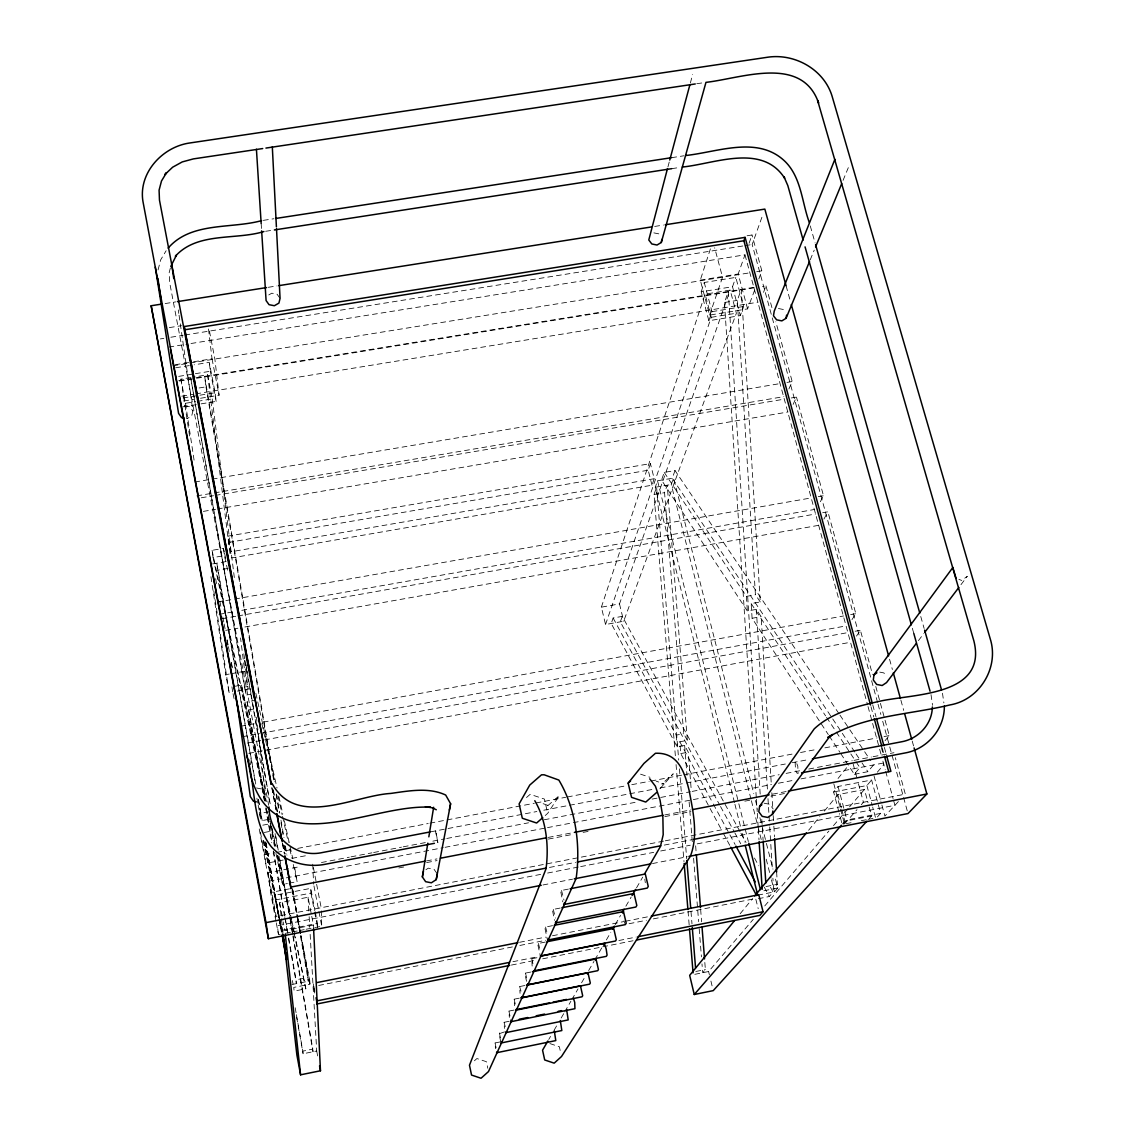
<?xml version="1.0" encoding="UTF-8"?>
<svg xmlns="http://www.w3.org/2000/svg" width="1135" height="1135" viewBox="0 0 1135 1135"><rect width="100%" height="100%" fill="white"/><g stroke="black" fill="none" stroke-linecap="round" stroke-linejoin="round"><path stroke-width="0.75" stroke-dasharray="5 3.75" d="M264.1 799.267L265.335 793.762L256.425 717.235M179.046 315.161L192.907 411.026L191.673 415.963L186.963 418.702M170.378 267.959L169.2 272.514L169.597 282.204L268.654 805.226M158.063 269.931L160.673 259.858L166.121 250.75M667.933 166.888L669.309 161.752M690.364 82.968L692.662 74.413M754.619 290.191L747.61 308.876L709.588 315.09L700.309 280.104L710.751 247.799M701.203 291.794L704.239 282.487L735.806 277.394L743.666 306.464L740.29 315.601L708.864 320.737L701.203 291.794L732.515 286.729L735.806 277.394M601.38 607.168L705.105 294.164L730.16 290.106L736.374 313.203L623.697 621.228L605.537 624.52L601.38 607.168L619.497 603.905L730.16 290.106M651.987 485.212L648.213 470.216L650.412 463.619L227.979 536.146L228.759 542.388L231.71 557.923L651.987 485.212L654.2 478.715L650.412 463.619M709.588 315.09L722.541 277.21L714.639 247.756M708.864 320.737L711.985 311.643L704.239 282.487M605.537 624.52L711.248 317.318L705.105 294.164M734.501 802.615L655.278 487.27L657.52 480.786L673.594 478.005L753.782 793.663M675.353 755.74L654.015 494.491L656.597 487.028L678.716 760.081M740.063 831.7L622.292 616.362L613.141 618.008L611.226 623.498L677.155 746.873L684.646 745.468L688.264 752.164L691.328 791.038M838.964 713.674L675.027 470.543L664.23 472.401L661.535 480.091L747.341 611.027L756.321 609.381L761.145 616.631L771.389 785.69M756.279 797.394L724.485 302.477L728.358 291.468L760.223 794.741M747.61 308.876L738.176 274.003L744.971 254.822L185.927 344.316M749.086 243.245L752.008 234.988L746.901 235.796M877.568 702.48L752.164 244.507L763.103 213.919M687.328 740.361L683.71 733.707L664.557 492.647L667.238 485.198L687.328 740.361L679.794 741.779L680.745 753.583L722.442 831.614M622.292 616.362L620.306 621.852L719.675 804.956M675.027 470.543L672.246 478.232L841.333 731.862M760.251 601.947L755.428 594.768L737.296 300.392L741.283 289.368L760.251 601.947L751.171 603.593L752.094 618.277L828.295 734.558M750.973 799.026L671.225 484.503L673.594 478.005M758.833 278.94L761.855 270.868L752.008 234.988M763.529 292.319L765.983 285.935L762.493 286.502M810.206 259.872L814.235 250.14M843.064 180.366L848.427 167.384M500.109 1041.93L495.03 1042.966L495.442 1048.655M504.479 1031.899L499.031 1033.786L500.989 1042.994M509.104 1021.301L504.025 1022.323L504.451 1028.409M514.013 1010.079L508.92 1011.101L509.345 1017.386M519.22 998.176L514.112 999.197L514.524 1005.709M524.753 985.535L519.631 986.57L520.043 993.324M530.655 972.071L525.491 973.106L524.994 974.27L527.307 984.854M536.954 957.727L531.747 958.763L532.145 966.069M545.282 942.078L538.444 943.44L537.862 944.76L540.359 956.039M552.518 925.663L545.595 927.025L544.984 928.444L547.169 938.815M560.151 908.057L553.284 909.405L552.617 910.923L554.476 920.343M568.394 889.102L561.555 890.45L560.846 892.082L562.776 901.843M788.91 388.95L792.202 381.544L775.815 321.787M793.124 404.386L796.458 397.094L791.223 397.974M820.335 501.713L823.513 495.768L796.458 397.094M823.897 519.121L827.912 511.814L822.676 512.736M548.773 1039.461L550.546 1036.397M554.079 1030.282L557.625 1024.153M561.172 1018.024L563.84 1013.427M564.719 1011.895L570.919 1001.183M571.813 999.651L578.013 988.925M581.56 982.797L585.107 976.682M588.654 970.553L593.974 961.359M594.853 959.827L602.827 946.051M606.374 939.922L610.8 932.261M615.241 924.599L620.561 915.42M625.867 906.227L631.188 897.033M636.508 887.854L642.708 877.128M545.211 815.526L547.666 813.398L559.371 795.522L547.666 805.793L549.482 805.949L539.692 802.459M851.974 619.625L855.847 613.723L827.912 511.814M856.485 636.097L860.401 630.294L872.503 674.445M918.428 640.622L923.748 633.628M960.962 584.681L967.332 576.282L961.714 580.439L958.891 579.389M838.056 778.482L848.342 765.614M838.893 811.908L833.615 791.975L838.056 786.484L871.609 780L880.632 813.384L875.794 818.661L872.673 807.07M740.176 913.746L752.519 898.693M808.645 830.238L819.867 816.547M824.35 811.071L837.829 794.642L864.444 789.478L868.005 802.729M840.822 753.683L854.329 774.297L859.848 767.558L855.932 761.656M885.073 740.658L889.258 735.579L875.752 686.334M854.329 774.297L867.878 771.686L873.524 764.933L871.552 761.996M704.821 962.466L705.374 969.545L702.693 972.723L701.983 963.913M776.624 871.992L777.376 884.307L773.545 888.847L772.892 878.235M758.293 898.721L769.374 896.508L773.105 892.124L768.863 884.378M757.754 895.175L774.496 891.84L777.759 888.01L774.708 876.007M877.312 772.211L883.825 764.579M833.615 791.975L866.885 785.533L871.609 780M694.804 974.327L708.595 971.517L753.285 919.322M764.749 905.929L828.919 830.976M833.501 825.613L848.398 808.219M849.547 806.886L864.444 789.478M842.553 823.868L844.866 821.201L871.567 815.98L868.459 804.389M880.632 813.384L846.951 819.967L842.411 825.188L839.332 813.568M844.468 823.996L856.996 809.652M861.281 804.729L863.423 802.275L857.62 780.653M659.903 788.797L673.254 773.815L661.762 784.001L664.188 784.03L656.158 781.135M869.197 818.605L871.567 815.98M898.381 801.58L884.903 816.093L880.845 801.069M474.444 1060.771L476.913 1058.544L486.418 1061.722L487.795 1068.29M526.484 797.522L530.173 794.33L544.417 799.068L547.666 813.398M425.895 869.736L428.306 868.161L434.038 869.282L437.315 874.021M268.768 294.944L271.804 293.199L277.11 294.249L280.061 298.349M310.153 934.36L316.708 1051.01L303.088 1053.762L302.832 1051.123L312.82 1049.095L289.808 916.683M695.84 971.475L705.374 969.545M291.936 984.513L309.77 980.966L301.158 935.751M763.898 890.762L777.759 888.01M519.575 942.291L545.58 937.127M552.504 935.751L623.583 921.62M625.314 921.279L647.844 916.796M309.77 980.966L309.983 984.201L293.752 987.422L294.121 991.11L305.826 988.784L295.214 936.659M318.68 985.478L512.892 946.831M519.83 945.455L545.836 940.277M629.074 923.72L646.411 920.272M653.349 918.882L755.655 898.523L758.194 908.638M512.935 961.7L537.252 956.833M618.887 940.518L636.253 937.042M511.417 965.076L535.748 960.21M542.686 958.82L633.046 940.745M288.474 938.404L296.391 983.619L296.036 979.817L308.025 977.434L300.818 935.495L309.983 984.201M766.026 886.563L777.376 884.307M315.218 911.717L317.474 923.393L281.437 930.43L274.84 895.288L310.72 888.364L314.892 910.043M311.742 916.356L313.416 925.039L284.871 930.615L283.225 921.904M276.273 922.854L278.501 934.672L283.679 933.651M285.41 933.311L290.603 932.303M292.333 931.963L297.526 930.955M299.257 930.615L304.45 929.593M306.18 929.253L321.744 926.217L321.276 910.866M846.157 823.669L851.207 822.676M861.323 820.704L866.374 819.711M868.062 819.385L873.113 818.392M542.97 884.974L572.522 879.185M652.483 863.551L687.242 856.741M278.671 917.392L275.408 899.97L310.947 893.103L310.72 888.364M282.998 932.502L279.621 902.751L308.067 897.246L311.416 914.611M663.549 841.134L276.245 916.456L268.044 872.758L300.704 866.487M665.294 840.808L905.319 794.131L895.316 757.683M549.482 867.452L575.558 862.373M664.259 845.093L692.08 839.687M540.643 874.39L277.394 925.734L278.501 934.672M547.609 873.042L578.921 866.927M580.666 866.601L653.717 852.342M660.683 850.995L690.25 845.22M697.216 843.858L894.919 805.311L893.529 800.218M321.446 862.515L349.282 857.18M351.027 856.84L371.911 852.839M373.656 852.498L401.492 847.164M403.237 846.823L425.866 842.482M432.832 841.149L445.005 838.822M446.75 838.481L528.555 822.79M544.218 819.782L638.196 801.764M652.114 799.097L690.406 791.748M692.151 791.407L779.163 774.723M786.129 773.389L800.047 770.722M808.758 769.048L815.725 767.714M817.455 767.373L852.272 760.705M854.002 760.365L871.368 757.031M873.113 756.704L893.954 752.704M269.123 881.157L443.331 847.661M445.076 847.32L545.779 827.954M547.51 827.628L691.626 799.905M693.357 799.579L771.488 784.555M778.44 783.221L792.329 780.539M801.012 778.88L883.782 762.961M275.961 853.307L282.572 884.435L287.41 883.512M289.028 883.2L297.086 881.64L294.334 865.537M426.519 860.912L436.961 858.897M548.276 837.417L572.622 832.721M664.798 814.944L690.889 809.908M772.637 794.145L786.541 791.464M275.961 921.166L270.584 892.493L289.524 888.833M398.825 867.949L404.032 866.941M426.632 862.586L437.074 860.571M548.361 839.091L572.693 834.395M583.135 832.381L588.341 831.373M664.855 816.604L690.931 811.568M744.844 801.168L750.065 800.161M770.92 796.132L784.838 793.45M283.168 860.046L265.789 863.366L264.654 854.698L275.096 852.711M276.841 852.371L290.759 849.718M297.71 848.398L428.207 823.513M429.938 823.173L534.33 803.268M536.075 802.942L565.656 797.295M567.386 796.969L624.803 786.016M631.769 784.682L649.163 781.377M650.908 781.036L682.22 775.063M683.965 774.737L793.564 753.824M800.53 752.505L816.193 749.511M824.89 747.851L877.085 737.906M884.037 736.572L889.258 735.579M291.851 858.386L307.486 855.393M430.86 831.799L536.855 811.525M543.793 810.206L653.263 789.265M660.215 787.945L684.547 783.292M686.278 782.951L785.321 764.011M792.273 762.692L808.943 759.499M258.227 799.437L260.681 813.341L268.569 811.851M613.141 618.008L676.205 735.111L683.71 733.707M260.681 813.341L262.185 820.577L270.102 819.073L270.995 824.166M262.767 825.173L270.627 823.698M264.285 832.466L272.187 830.962L275.507 846.568M680.745 753.583L688.264 752.164M242.039 736.785L259.461 733.593M261.206 733.267L846.369 625.853M247.316 743.099L848.2 632.535M855.166 631.259L860.401 630.294M248.749 753.356L850.824 642.211M264.427 800.998L247.075 701.856L255.034 700.409M247.075 701.856L248.806 709.914L253.616 709.034M752.094 618.277L761.145 616.631M240.563 726.272L256.24 723.406M263.221 722.13L843.645 615.95M850.626 614.673L855.847 613.723M231.937 686.831L232.689 691.953L229.114 692.591L225.766 674.687L229.213 674.062M230.944 673.75L244.72 671.282L240.549 637.941M235.129 686.249L241.5 685.1L266.37 801.58M178.777 380.565L190.85 378.622L244.493 687.086L252.467 685.639M664.23 472.401L746.404 596.4L755.428 594.768M237.428 691.087L248.111 689.158L244.195 657.491M244.493 687.086L246.21 695.074L251.034 694.194M222.176 618.703L236.137 616.234M237.882 615.922L815.696 513.971M225.695 630.379L237.91 628.222M244.89 626.988L818.945 525.278M217.267 602.132L232.945 599.379M234.69 599.067L811.312 497.91M818.292 496.69L823.513 495.768M219.083 614.347L234.789 611.581M241.783 610.36L814.618 509.445M224.219 551.794L223.453 548.375L212.061 550.333L213.11 557.569L224.404 555.611L228.234 572.82M212.6 563.911L228.007 561.243M655.278 487.27L671.225 484.503M254.864 780.341L217.806 570.196L228.915 568.266M654.015 494.491L664.557 492.647M228.759 542.388L648.213 470.216M654.2 478.715L230.958 551.78L227.979 536.146M203.364 511.388L215.579 509.317M217.324 509.019L788.059 411.991M194.723 482.034L210.443 479.396M212.202 479.098L779.972 383.602M786.952 382.424L792.202 381.544M196.852 495.867L212.571 493.2M214.316 492.916L783.859 396.64M201.278 497.783L213.493 495.711M215.239 495.413L784.242 399.151M199.15 387.971L205.974 386.865L204.626 376.38L274.372 781.745M724.485 302.477L737.296 300.392M181.756 396.172L193.971 394.171M195.717 393.888L758.109 302.18M183.075 397.945L198.256 395.477M199.944 395.193L215.125 392.724L209.266 362.363L194.156 364.803M711.985 311.643L743.666 306.464M183.643 401.01L193.773 399.35M200.526 398.257L219.083 395.221L214.87 359.057L208.925 328.341M190.95 377.501L180.947 379.118L185.502 403.28L195.532 401.648M197.206 401.379L212.245 398.91L207.606 374.791L192.609 377.231M711.248 317.318L736.374 313.203M182.721 406.869L199.448 404.131M201.122 403.861L216.161 401.393L215.125 392.724M175.088 364.746L191.886 362.037M193.56 361.767L212.032 358.802L208.429 328.412M700.309 280.104L738.176 274.003M172.917 365.81L749.88 272.797M756.719 271.691L761.855 270.868M175.67 367.783L192.468 365.073M178.706 376.38L193.702 373.954M195.362 373.685L210.358 371.259L209.266 362.363M196.014 377.771L755.797 287.027M179.373 381.062L755.499 287.623M160.347 338.925L163.851 338.358M170.846 337.237L183.104 335.293M184.863 335.009L743.411 245.898M745.17 245.628L752.164 244.507M168.845 347.055L184.225 344.586M165.143 303.556L175.641 301.896M268.3 287.297L277.039 285.921M654.682 226.432L663.436 225.056M169.328 327.604L181.501 325.674M265.647 231.285L274.4 229.937M671.778 168.661L678.787 167.583M263.348 220.36L273.861 218.743M671.665 157.666L683.937 155.779M696.776 83.72L704.438 82.585M764.167 803.225L769.771 804.318L773.162 808.943M256.467 787.974L262.171 789.08L265.335 793.762M184.523 405.72L189.942 406.784L192.907 411.026M879.767 672.119L883.867 672.927L886.392 676.261M653.873 232.874L659.052 233.895M778.454 308.521L783.661 309.557L785.775 312.253M640.537 774.169L649.986 777.305M549.893 1043.576L559.356 1046.74L560.789 1053.252M839.957 715.135L848.838 728.315M849.831 729.777L863.65 750.278M864.643 751.753L870.573 760.535M842.312 733.338L855.095 752.505M856.088 753.981L860.997 761.358M861.976 762.833L867.878 771.686M751.171 603.593L825.585 715.859M826.564 717.334L835.374 730.628M836.353 732.103L854.953 760.18M829.259 736.019L839.857 752.207M740.914 833.246L745.993 842.539M754.463 858.032L758.705 865.778M720.526 806.517L734.005 831.345M734.842 832.891L740.729 843.759M764.323 887.201L769.374 896.508M679.794 741.779L712.482 802.488M713.319 804.048L735.111 844.525M723.279 833.175L729.947 845.66M624.023 920.811L625.357 924.614M561.555 890.45L563.967 900.126M553.284 909.405L555.483 918.101M545.595 927.025L547.708 935.439M538.444 943.44L540.459 951.598M531.747 958.763L533.691 966.679M525.491 973.106L527.364 980.796M519.631 986.57L520.993 991.181M514.112 999.197L515.858 1006.461M508.92 1011.101L511.02 1020.833M810.276 225.922L815.1 242.989M920.755 616.489L924.131 628.435M504.025 1022.323L505.245 1026.608M912.341 628.237L913.774 633.344M499.4 1032.935L501.372 1042.157M786.101 285.821L790.343 301.172M889.556 659.265L892.38 669.494M900.892 700.181L903.715 710.411M912.228 741.112L913.647 746.22M495.03 1042.966L496.676 1050.315M765.983 285.935L772.07 308.124M878.036 704.182L880.845 714.44M882.718 721.278L889.272 745.198M889.741 746.901L907.986 813.554M872.73 704.792L875.993 716.738M884.378 747.44L886.236 754.264M870.999 706.75L873.794 716.994M882.179 747.71L884.037 754.548M881.342 747.426L883.186 754.179M744.971 254.822L867.566 704.849M868.02 706.566L879.185 747.511M879.639 749.228L881.044 754.335M882.902 761.159L885.215 769.672M885.683 771.36L893.075 798.515M874.063 776.028L880.391 799.395M732.515 286.729L740.29 315.601M866.885 785.533L872.233 805.41M853.165 764.025L857.18 778.993M838.056 786.484L844.284 809.922M844.738 811.596L846.951 819.967M837.829 794.642L841.347 807.921M841.787 809.581L844.866 821.201M833.814 783.788L844.029 822.322M755.527 800.515L757.712 809.099M759.897 817.668L765.997 841.688M766.423 843.404L772.963 869.14M751.398 800.742L761.429 840.283M766.224 859.181L771.02 878.093M771.445 879.809L774.496 891.84M657.52 480.786L738.403 802.034M738.828 803.75L748.348 841.546M734.927 804.332L740.531 826.62M742.247 833.473L744.404 842.042M619.497 603.905L623.697 621.228M708.595 971.517L709.375 974.71M710.921 981.08L712.071 985.861M224.602 553.511L225.751 558.647M255.843 693.329L277.011 788.045M278.94 796.656L282.785 813.88M284.332 820.761L289.723 844.866M290.106 846.596L292.802 858.642M261.859 723.619L274.869 782.015M277.933 795.763L282.147 814.66M282.53 816.377L288.276 842.142M289.808 849.008L291.723 857.592M293.256 864.473L297.086 881.64M271.96 827.727L276.018 846.738M277.862 855.393L291.525 919.364M291.894 921.095L294.845 934.928M265.831 801.154L241.5 685.1M277.351 855.237L290.305 915.945M290.673 917.676L293.625 931.551M293.993 933.282L305.826 988.784M212.061 550.333L265.42 800.927M268.371 814.746L275.351 847.575M277.195 856.23L282.572 884.435M213.11 557.569L264.568 799.693M266.399 808.347L274.486 846.384M263.547 840.581L282.388 932.147M292.333 980.512L293.043 983.974M233.044 693.669L234.108 698.862M263.221 840.666L282.048 932.317M313.388 867.537L316.31 882.604M316.637 884.278L321.177 907.716M212.032 358.802L219.083 395.221M313.941 885.867L321.744 926.217M210.358 371.259L216.161 401.393M310.947 893.103L314.296 910.469M314.636 912.2L317.318 926.089M314.835 991.309L313.303 983.307L313.473 986.514M313.785 988.103L314.991 994.473M273.351 789.662L277.649 812.277M283.949 845.32L285.594 854.017M292.22 888.79L297.526 916.612M297.852 918.357L300.832 934.006M273.18 790.882L277.153 811.78M283.452 844.88L285.112 853.577M292.078 890.152L297.384 918.016M297.71 919.761L300.364 933.694M271.989 787.846L276.614 812.22M282.587 843.56L284.573 854.002M271.79 787.761L276.429 812.135M282.402 843.489L284.388 853.931M244.72 671.282L248.111 689.158M316.708 1051.01L317.644 1055.947M279.621 902.751L282.899 920.173M215.636 578.708L216.615 583.943M219.892 601.351L220.871 606.572M222.829 617.029L223.822 622.25M224.148 623.995L225.127 629.216M227.085 639.672L228.078 644.893M228.405 646.638L229.383 651.859M231.356 662.315L232.334 667.536M249.686 759.84L250.665 765.061M256.893 798.16L257.872 803.381M258.198 805.126L259.177 810.347M259.518 812.092L260.823 819.059M265.079 841.702L282.104 932.261M226.972 640.339L227.951 645.545M231.214 662.911L232.193 668.132M259.617 814.022L260.596 819.243M264.838 841.815L281.82 932.133M279.011 919.137L281.296 931.324M260.426 832.154L264.654 854.698M259.234 828.947L275.777 917.151M255.744 784.058L216.799 563.187L217.806 570.196M258.51 799.707L262.185 820.577M266.115 842.865L279.891 920.967M280.189 922.698L281.721 931.381M295.185 1007.738L296.107 1012.945M296.405 1014.676L302.832 1051.123M265.845 842.624L279.692 921.152M280.005 922.897L281.537 931.622M296.618 1017.13L303.088 1053.762M245.884 664.046L246.792 669.267M247.089 671.012L248.31 677.978M248.608 679.723L251.034 693.655M251.332 695.4L270.414 805.169M275.876 836.538L278.288 850.47M279.806 859.181L289.496 914.938M243.784 653.803L244.706 659.038M245.004 660.783L245.912 666.018M246.224 667.763L270.201 805.651M275.053 833.572L277.479 847.547M278.997 856.272L289.936 919.109M290.234 920.854L292.66 934.814M292.958 936.559L313.005 1051.762L312.82 1049.095M271.293 825.869L272.187 830.962M190.85 378.622L246.21 695.074M248.806 709.914L264.654 800.459M266.172 809.17L271.96 842.241M273.492 850.952L288.418 936.276M288.716 938.021L296.036 979.817M265.647 807.95L271.733 842.737M273.265 851.434L284.516 915.789M284.828 917.534L287.268 931.438M276.472 793.975L279.777 813.185M280.983 820.179L283.977 837.644M285.481 846.384L286.985 855.123M293 890.067L300.52 933.75M205.974 386.865L274.088 782.554M276.188 794.755L279.182 812.178M280.983 822.634L283.083 834.835M284.885 845.305L286.389 854.017M292.39 888.875L297.186 916.768M297.483 918.513L308.294 981.264L308.025 977.434M180.947 379.118L189.971 438.578M210.926 576.736L225.766 674.687M185.502 403.28L194.227 461.151M213.791 590.895L229.114 692.591M942.476 693.244L943.88 702.92M931.012 694.634L932.559 705.317M178.294 309.94L178.791 313.416M644.808 879.199L645.304 882.704M223.453 548.375L224.219 554.164M268.044 872.758L270.584 892.493M207.606 374.791L230.221 555.497M212.245 398.91L234.42 578.339M274.84 895.288L275.408 899.97M679.439 768.892L686.703 858.727M690.988 911.575L691.995 923.904M676.205 735.111L677.155 746.873M676.063 764.579L683.994 861.664M688.037 911.093L689.186 925.209M695.641 845.83L696.195 852.896M700.65 909.447L701.614 921.819M684.646 745.468L687.015 775.418M689.115 801.835L692.336 842.354M693.598 858.216L698.635 921.634M699.188 928.685L701.43 956.862M756.392 799.168L757.187 811.539M757.3 813.313L758.208 827.443M758.322 829.217L759.003 839.829M261.163 223.482L261.532 229.142M761.784 819.456L762.223 826.521M762.337 828.295L763.131 840.652M746.404 596.4L747.341 611.027M771.828 792.741L773.105 813.866M773.205 815.625L773.744 824.436M773.857 826.195L774.496 836.765M756.321 609.381L767.558 791.563M767.984 798.643L769.629 825.173M769.729 826.947L772.353 869.396M308.067 897.246L309.06 914.923M309.16 916.683L309.756 927.295M313.416 925.039L313.586 928.543M312.735 864.189L313.615 884.179M317.474 923.393L317.644 927.834M795.153 762.124L795.451 769.431L796.841 772.978L798.104 773.503L797.806 766.182L796.401 762.635L795.153 762.124M435.939 831.586L435.4 830.919L437.869 842.652L435.939 831.586"/><path stroke-width="1.5" d="M944.348 706.14C944.646 728.486 927.763 748.66 905.886 752.817L801.58 772.836M932.332 707.006C932.19 724.045 918.513 738.615 902.041 741.694L812.39 758.833M952.918 567.401L874.007 674.772L873.297 679.978L876.66 684.433L882.15 685.512L886.534 682.589L916.3 643.431M667.479 168.604L648.78 239.996L651.845 243.982L657.037 245.018L661.294 242.479L705.97 82.358C741.042 78.485 801.849 54.551 818.619 103.03L817.597 100.419L973.915 641.076C987.72 696.592 912.043 693.726 879.143 701.359C856.343 706.538 831.771 712.482 814.221 728.883L759.627 806.276L758.804 811.724L762.181 816.349L767.799 817.455L772.353 814.377L772.751 811.653M834.892 159.311L774.24 311.103L773.474 315.785L776.638 319.843L781.859 320.879L786.073 318.297L786.569 315.161M437.315 874.021L436.209 879.625L431.371 882.803L425.625 881.682L422.362 876.915L427.824 843.163M428.846 836.836L433.641 807.255M661.294 242.479L661.847 239.414M436.209 879.625L450.609 803.75L445.686 795.039C428.675 787.037 408.657 790.939 390.738 793.436C354.191 795.564 296.405 828.493 272.031 783.377M449.361 810.078L450.609 803.75M422.362 876.915L423.469 871.325M170.775 266.441L176.464 255.134L175.357 256.24C197.391 231.767 235.285 240.294 263.902 231.554M669.763 160.035L689.91 84.685M870.545 705.034L743.893 240.748L745.085 237.357L184.196 326.554L271.137 784.285M786.073 318.297L809.539 261.504M815.568 246.891L841.716 183.615M496.931 1051.946L496.577 1052.741L555.795 1040.596L554.306 1030.835M501.372 1042.157L500.989 1042.994L561.825 1030.552L560.307 1020.507M506.054 1031.8L505.657 1032.68L568.195 1019.925L566.635 1009.597M511.02 1020.833L510.594 1021.77L574.934 1008.689L574.707 1002.389L573.345 998.048M516.283 1009.214L515.829 1010.207L582.071 996.771L582.681 995.75L580.439 985.79L520.922 997.835M521.873 996.87L521.391 997.935L589.661 984.13L590.313 983.038L587.987 972.794L526.47 985.18M527.818 983.733L527.307 984.854L597.734 970.68L598.429 969.517L596.017 958.961L532.372 971.73M548.191 938.716L547.567 940.092L625.357 924.614L626.208 923.195L623.498 911.589L554.249 925.323M555.994 921.492L555.327 922.982L635.898 907.021L636.82 905.489L633.997 893.486L561.868 907.716M564.379 902.963L563.655 904.552L647.262 888.081L648.241 886.435L645.304 874.007L570.111 888.762M547.879 1040.994L542.558 1050.187L544.701 1059.976L554.192 1063.155L561.513 1056.515L690.392 856.216C698.436 835.289 693.159 811.865 689.158 790.584C684.646 772.325 678.404 752.278 655.462 753.271L643.956 763.415L628.152 783.107L631.542 797.337L645.772 802.062L656.569 792.542M612.574 929.196L614.347 926.132M622.335 912.356L624.094 909.291M632.082 895.501L635.628 889.386M644.481 874.063L660.442 846.497L663.195 834.707L662.868 817.086L660.017 799.948L655.42 786.214L649.745 778.809M587.348 973.901L587.987 972.794M595.322 960.139L596.017 958.961M603.834 945.483L604.572 944.206L606.189 949.016L607.069 955.103L606.331 956.337L533.62 970.922M622.661 913.037L623.498 911.589M772.353 814.377L828.465 738.176L832.48 734.487L827.841 737.452C864.615 715.376 909.447 714.738 950.08 704.906C979.604 699.869 999.226 667.692 990.316 639.119L832.395 97.255C824.819 70.115 795.578 53.317 768.225 57.147L189.971 142.953C162.461 146.713 138.13 173.002 142.982 201.619L250.963 776.624C275.89 862.983 370.209 803.736 430.449 807.226L425.412 806.73L432.251 807.794L436.294 809.752M924.812 632.238L958.834 587.476M734.572 920.598L689.669 975.362L694.265 994.501L713.234 990.628L866.814 821.229M754.775 895.955L806.403 832.976M651.306 916.101L758.776 894.735L763.046 911.703L759.883 915.378L636.522 940.05M694.265 994.501L841.39 825.202M914.115 747.922L926.869 793.975L907.986 813.554L688.973 856.4M168.122 248.125C191.12 221.509 230.987 229.086 261.603 220.63M628.152 783.107L630.563 781.008M542.743 817.668L536.614 823.017L522.313 818.25L519.121 803.892L529.761 785.065L541.494 774.822L544.162 774.794L558.831 780.057C575.942 808.546 580.737 845.845 576.112 878.575L488.49 1071.568L481.056 1078.25L471.536 1075.058L469.479 1065.212L546.034 868.772C549.014 846.157 546.474 820.591 534.798 800.714M759.627 806.276L761.897 804.758M874.007 674.772L876.929 672.828M283.197 934.261L296.888 1055.025L300.576 1074.817L320.467 1070.773L313.586 928.543M517.404 1009.384L549.61 1002.858M553 1002.162L566.564 999.424M519.262 1019.23L527.718 1017.513M536.174 1015.797L544.644 1014.066M558.179 1011.313L561.555 1010.632M316.764 982.612L517.844 942.646M546.999 941.738L613.709 928.458L616.305 939.695L615.51 941.014L540.359 956.039M509.686 965.431L316.821 1004.007L316.665 1000.928L509.459 962.381M540.728 956.138L604.983 943.298M637.983 936.701L763.046 911.703M161.652 304.095L151.154 305.755L268.357 938.702L541.239 885.314M574.267 878.845L650.738 863.891M268.357 938.702L266.001 922.642L546.006 868.119M577.304 862.033L660.783 845.774M693.826 839.347L926.869 793.975M434.421 843.305L323.844 864.529C304.748 867.835 284.658 861.224 271.492 846.951C251.19 821.513 256.084 785.775 246.848 756.137M285.041 857.422L291.014 888.762L290.858 887.073L424.788 861.238M440.437 858.216L546.531 837.758M574.353 832.395L663.053 815.285M692.62 809.581L769.147 794.812M788.286 791.123L890.904 771.332L886.705 755.981M430.179 831.927L322.326 852.541C294.419 858.698 269.179 834.452 268.995 806.957M184.664 329.803L743.893 240.748M177.386 301.626L266.555 287.581M278.784 285.651L651.192 226.986M665.181 224.787L764.834 209.095L786.101 285.821M274.4 229.937L671.778 168.661M682.291 167.044C714.426 163.908 761.968 142.897 784.64 178.195L783.973 176.762L787.818 185.573L803.14 240.052M275.621 218.473L671.665 157.666M685.682 155.509C717.873 152.147 758.322 134.994 785.477 161.865C801.367 177.94 801.906 202.342 809.312 222.517M262.71 148.557L193.376 158.9L182.238 161.922L172.676 167.185L164.972 174.449L166.533 172.676L161.496 180.99L159.084 190.169L159.468 200.086L254.197 698.096M265.93 148.075L695.258 83.962M256.326 801.821L253.474 801.253L250.31 796.571L236.804 701.246M184.253 418.162L181.543 417.623L178.578 413.381L155.296 267.179M735.948 846.086L755.229 881.881M730.784 847.221L756.634 895.6M956.067 578.339L953.173 568.663M815.583 244.692L919.79 613.084M924.614 630.138L941.511 689.825M805.056 246.862L911.377 624.832M913.774 633.344L930.062 691.229M791.294 304.577L888.606 655.846M893.33 672.899L900.41 698.479M904.666 713.83L911.745 739.396M745.085 237.357L872.262 703.09M876.461 718.441L883.91 745.738M874.262 718.696L881.711 746.007M884.506 756.25L888.691 771.616M748.774 843.262L760.45 889.641M745.255 845.476L757.754 895.175M284.871 944.235L285.58 947.682M282.757 935.765L285.609 949.598M316.055 997.722L316.665 1000.928M184.196 326.554L271.322 784.37M276.954 813.965L282.246 841.815M284.899 855.747L290.858 887.073M276.77 813.88L281.735 839.999M319.531 1065.822L320.467 1070.773M282.431 934.006L285.382 949.683M286.034 953.159L286.687 956.649M282.473 935.609L285.41 951.244M286.063 954.719L286.715 958.195M160.688 297.228L157.879 278.302M170.477 349.381L239.996 719.633M240.648 723.108L241.301 726.584M151.154 305.755L266.001 922.642M282.643 936.588L286.616 959.146M282.161 935.112L286.46 959.543M171.74 264.625L173.754 278.557M285.254 934.133L300.576 1074.817M686.859 860.486L690.704 908.057M692.279 927.437L695.556 967.956M684.135 863.423L687.895 909.319M689.47 928.742L693.074 972.879M696.337 854.669L700.508 907.688M702.04 927.125L704.537 958.933M759.116 841.588L762.181 889.315M256.425 149.238L261.163 223.482M261.646 230.887L266.087 300.562L269.038 304.677L274.358 305.726L278.926 303.102L280.061 298.349L276.5 228.589M763.231 842.411L765.813 883.03M774.595 838.524L776.624 871.992M272.315 146.855L276.401 226.844"/></g></svg>
